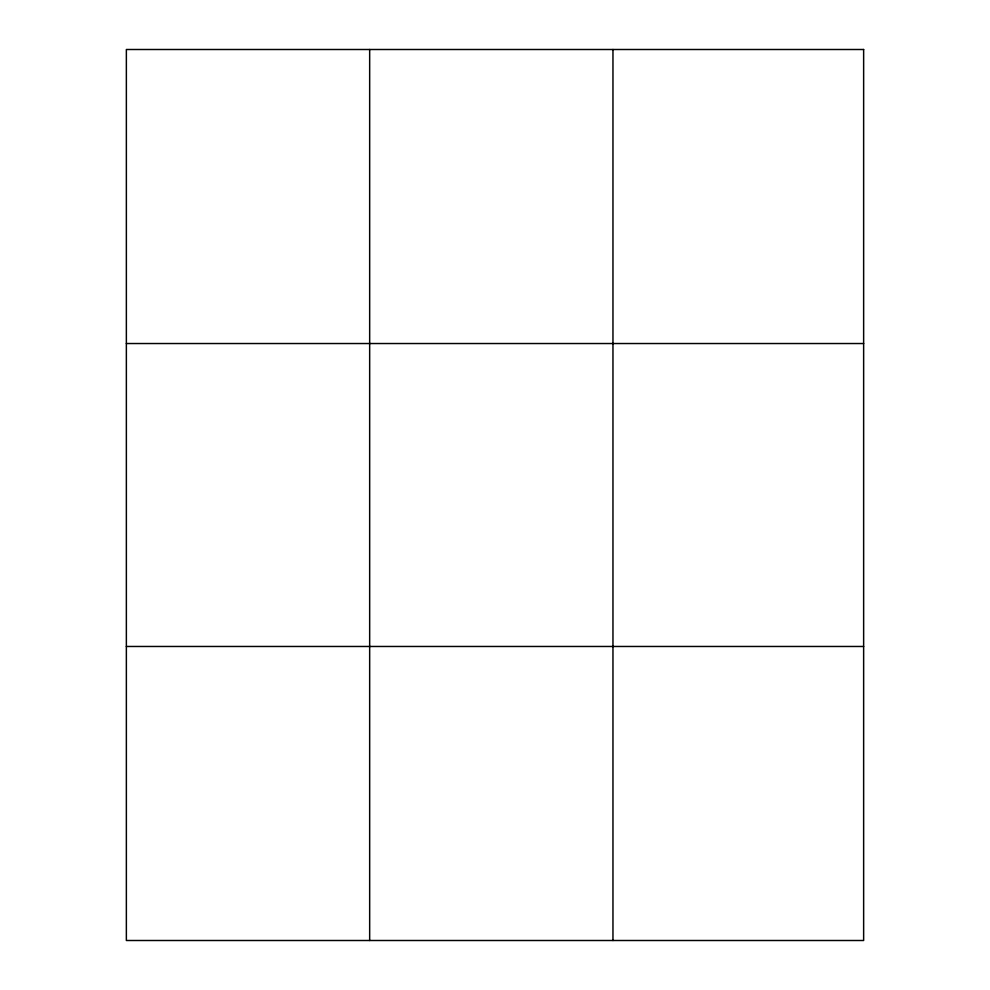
<?xml version="1.0" encoding="UTF-8"?>
<svg xmlns="http://www.w3.org/2000/svg" width="990" height="990" viewBox="0 0 990 990"><rect width="100%" height="100%" fill="white"/><g stroke="black" fill="none" stroke-linecap="round" stroke-linejoin="round"><path stroke-width="1.49" d="M369.666 49.5L369.666 940.5M612.958 49.5L612.958 940.5M126.361 343.53L863.639 343.53M126.361 646.47L863.639 646.47M863.639 49.5L863.639 940.5L126.361 940.5L126.361 49.5L863.639 49.5"/></g></svg>
